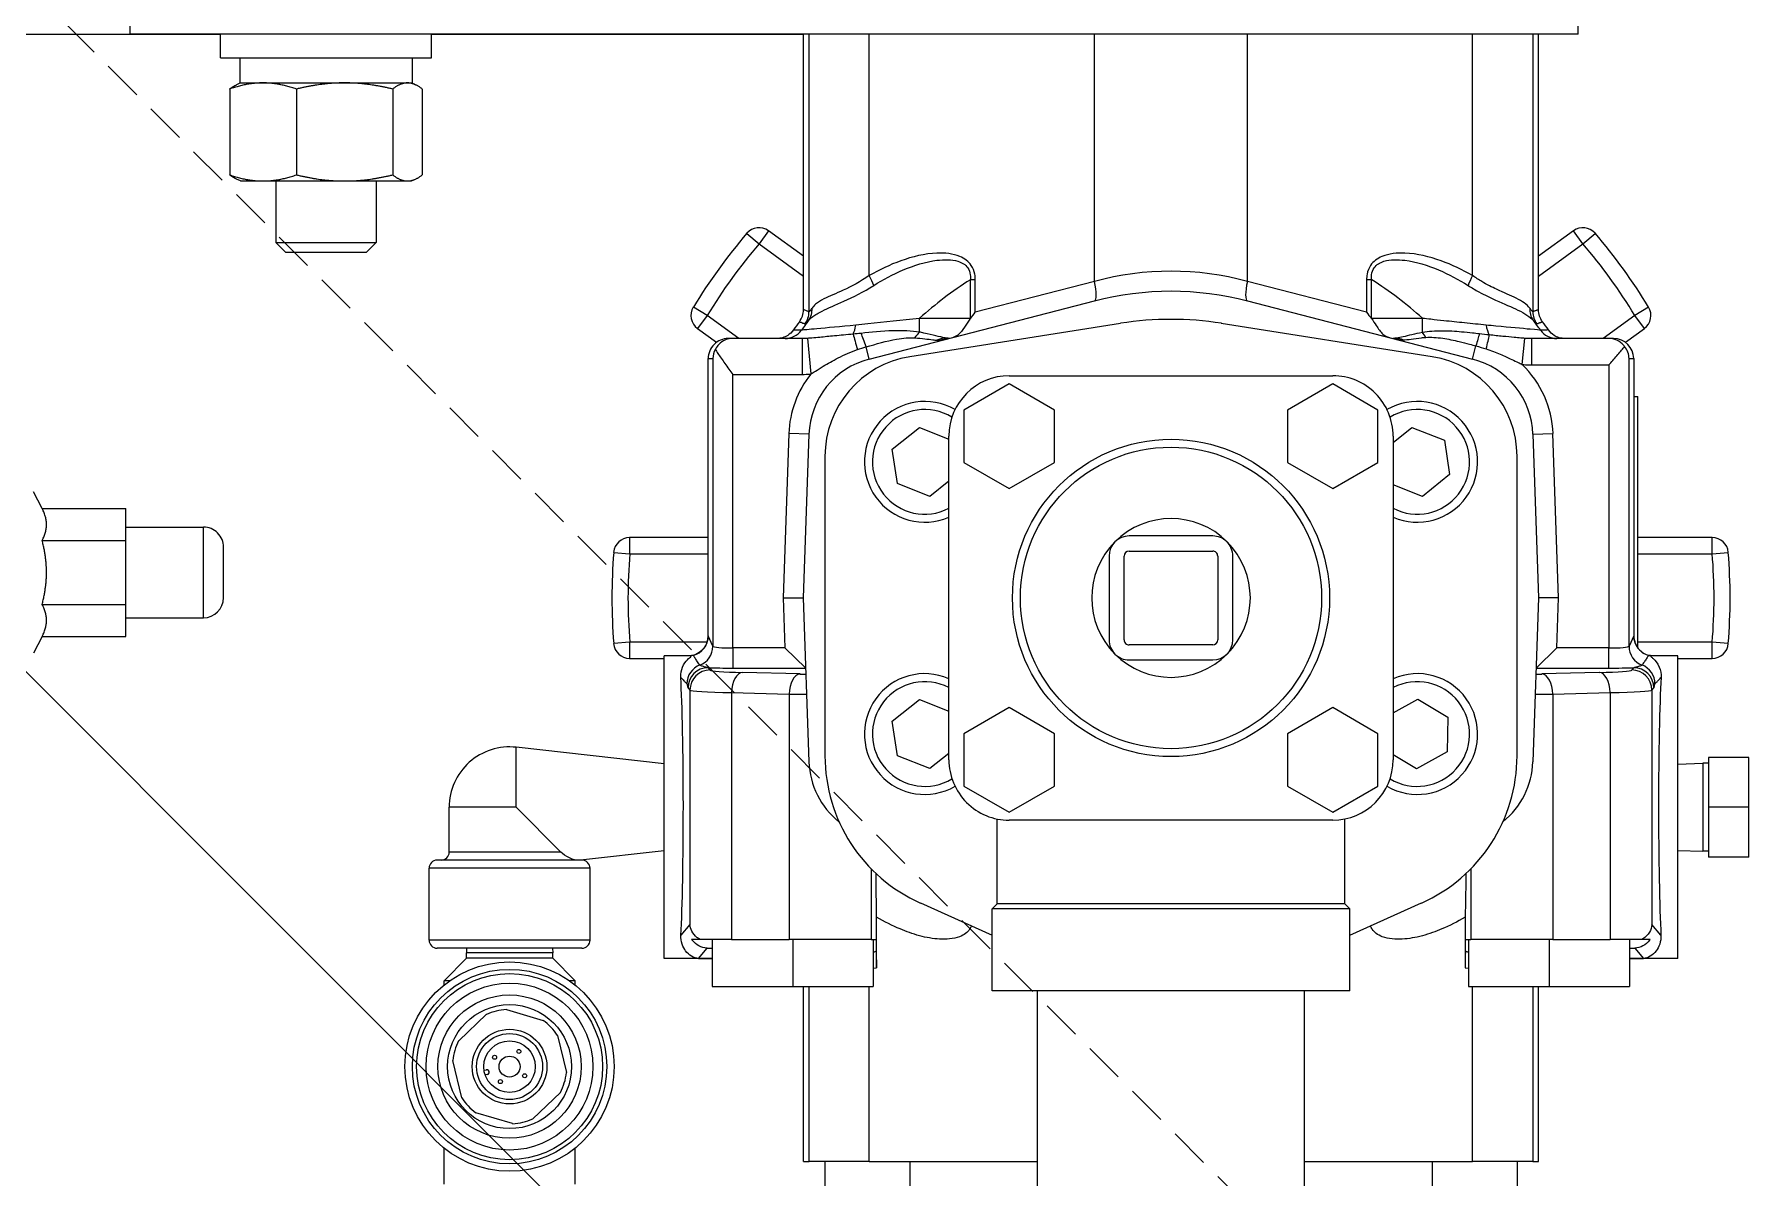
# Model space of a CAD drawing. Header units: inches. Extents: x -883 to 808, y -248 to 1051.
# Drawn here: x -393.18 to -382.53, y 723.32 to 730.42 of the extents above; entities that cross this region are included whole.
import ezdxf

# ---------------------------------------------------------------- set-up
doc = ezdxf.new("R2010")
doc.units = ezdxf.units.IN
doc.header["$MEASUREMENT"] = 0
doc.linetypes.add('HIDDEN', pattern=[0.375, 0.25, -0.125])
doc.layers.get('0').update_dxf_attribs({"linetype": 'CONTINUOUS'})
doc.layers.add('EQUIPMENT - COMPRESSORS', color=41, linetype='CONTINUOUS')
doc.layers.add('P-HSS', color=6, linetype='CONTINUOUS')

# ---------------------------------------------------------------- blocks, each defined once
blk = doc.blocks.new('A$Cb802d3fd')
for p, q in [((90.385, 9.541), (90.385, 11.573)), ((86.647, 10.648), (86.544, 10.701)), ((87.441, 10.648), (87.544, 10.701)), ((86.647, 10.648), (86.647, 10.129)), ((86.846, 10.648), (86.846, 10.129)), ((87.243, 10.648), (87.243, 10.129)), ((87.441, 10.648), (87.441, 10.129)), ((86.647, 10.129), (86.846, 10.129)), ((86.763, 10.129), (86.763, 9.646)), ((86.846, 10.129), (87.243, 10.129)), ((87.243, 10.129), (87.441, 10.129)), ((87.326, 10.129), (87.326, 9.646)), ((90.386, 1.104), (90.386, 10.104)), ((90.886, 10.104), (90.386, 10.104)), ((86.763, 9.646), (87.326, 9.646)), ((86.888, 9.521), (87.201, 9.521)), ((90.046, 9.483), (89.513, 9.483)), ((90.24, 9.541), (90.24, 8.228)), ((90.24, 9.541), (90.386, 9.541)), ((89.475, 9.415), (89.487, 9.441)), ((89.475, 9.415), (89.475, 9.276)), ((90.084, 9.415), (90.072, 9.441)), ((90.24, 9.42), (90.084, 9.42)), ((90.084, 9.42), (90.084, 8.348)), ((89.475, 9.276), (89.475, 8.769)), ((89.032, 9.134), (89.094, 9.197)), ((89.094, 9.197), (89.094, 8.572)), ((89.475, 9.197), (89.094, 9.197)), ((89.032, 8.634), (89.032, 9.134)), ((90.046, 9.068), (89.513, 9.068)), ((89.475, 8.769), (89.475, 8.378)), ((89.032, 8.634), (89.094, 8.572)), ((89.475, 8.572), (89.094, 8.572)), ((90.046, 8.47), (89.513, 8.47)), ((89.475, 8.378), (89.475, 8.353)), ((89.475, 8.353), (89.487, 8.328)), ((90.084, 8.353), (90.072, 8.328)), ((90.084, 8.348), (90.24, 8.348)), ((84.761, 7.244), (84.761, 8.244)), ((84.761, 8.244), (85.208, 8.244)), ((85.208, 7.244), (85.208, 8.244)), ((90.046, 8.286), (89.513, 8.286)), ((90.24, 8.228), (90.386, 8.228)), ((90.385, 5.918), (90.385, 8.228)), ((83.246, 8.151), (83.47, 8.151)), ((83.783, 8.041), (84.014, 8.097)), ((84.483, 8.151), (84.509, 8.151)), ((84.509, 8.116), (84.509, 8.151)), ((84.649, 8.012), (84.509, 8.151)), ((84.711, 7.294), (84.711, 8.194)), ((85.258, 7.294), (85.258, 8.194)), ((85.308, 7.426), (85.308, 8.119)), ((85.308, 8.119), (85.586, 8.119)), ((85.586, 7.702), (85.586, 8.119)), ((84.137, 8.06), (84.301, 7.888)), ((84.649, 7.476), (84.649, 8.012)), ((84.649, 8.012), (84.683, 8.012)), ((84.683, 7.476), (84.683, 8.012)), ((84.711, 8.011), (84.683, 8.012)), ((83.622, 7.725), (83.689, 7.953)), ((83.928, 7.881), (83.925, 7.895)), ((83.954, 7.902), (83.957, 7.888)), ((84.331, 7.763), (84.263, 7.535)), ((85.586, 7.702), (85.308, 7.426)), ((85.586, 7.702), (85.959, 7.702)), ((85.856, 6.784), (85.959, 7.702)), ((83.816, 7.427), (83.652, 7.6)), ((84.649, 7.476), (84.509, 7.336)), ((84.649, 7.476), (84.683, 7.476)), ((84.711, 7.477), (84.683, 7.476)), ((84.17, 7.446), (83.939, 7.391)), ((84.509, 7.336), (84.509, 7.372)), ((83.246, 7.336), (83.47, 7.336)), ((84.483, 7.336), (84.509, 7.336)), ((85.316, 6.784), (85.258, 7.304)), ((84.761, 7.244), (85.208, 7.244)), ((86.611, 6.998), (86.603, 7.097)), ((87.169, 7.097), (87.161, 6.998)), ((86.611, 6.998), (86.511, 6.998)), ((86.511, 6.998), (86.511, 6.784)), ((86.611, 6.517), (86.611, 6.998)), ((87.161, 6.998), (87.161, 6.51)), ((87.261, 6.998), (87.161, 6.998)), ((87.261, 6.51), (87.261, 6.998)), ((84.647, 6.784), (86.526, 6.784)), ((84.647, 6.484), (84.647, 6.784)), ((86.526, 6.618), (86.526, 6.784)), ((84.766, 6.56), (84.766, 6.613)), ((84.859, 6.623), (84.792, 6.679)), ((86.314, 6.623), (84.859, 6.623)), ((86.328, 6.635), (86.314, 6.623)), ((84.647, 6.57), (84.712, 6.517)), ((84.647, 6.57), (84.647, 6.484)), ((84.766, 6.364), (84.766, 6.56)), ((86.439, 6.498), (86.453, 6.51)), ((86.586, 6.481), (86.65, 6.51)), ((86.651, 6.51), (86.651, 6.51)), ((86.651, 6.51), (88.372, 6.51)), ((88.372, 6.51), (88.372, 6.481)), ((88.559, 6.576), (88.474, 6.458)), ((88.497, 6.32), (88.64, 6.517)), ((88.64, 6.517), (88.559, 6.576)), ((88.64, 6.517), (88.692, 6.602)), ((84.766, 6.484), (84.474, 6.484)), ((84.474, 6.484), (84.474, 5.984)), ((88.372, 6.481), (86.586, 6.481)), ((86.299, 6.364), (84.766, 6.364)), ((84.766, 6.364), (84.766, 6.007)), ((86.299, 6.364), (86.289, 6.007)), ((86.414, 5.939), (86.424, 6.296)), ((86.576, 6.356), (86.451, 6.356)), ((86.451, 6.356), (86.451, 5.903)), ((86.576, 6.356), (88.274, 6.356)), ((86.576, 6.033), (86.576, 6.356)), ((88.274, 6.356), (88.274, 5.926)), ((88.497, 6.357), (88.497, 6.385)), ((88.497, 5.926), (88.497, 6.357)), ((89.085, 6.194), (88.885, 5.918)), ((89.15, 6.27), (89.085, 6.194)), ((89.166, 6.135), (89.085, 6.194)), ((89.009, 5.918), (89.166, 6.135)), ((84.766, 5.984), (84.474, 5.984)), ((84.474, 5.984), (84.474, 5.484)), ((84.766, 5.498), (84.766, 6.007)), ((86.289, 6.007), (84.766, 6.007)), ((86.576, 6.033), (86.451, 5.903)), ((86.886, 6.043), (86.576, 6.033)), ((87.907, 6.008), (86.886, 6.043)), ((86.886, 6.043), (86.886, 5.918)), ((87.903, 5.883), (87.907, 6.008)), ((83.386, 5.918), (84.474, 5.918)), ((83.386, 5.918), (83.386, 5.883)), ((83.386, 5.883), (84.474, 5.883)), ((83.386, 5.509), (83.386, 5.883)), ((85.869, 5.883), (86.886, 5.918)), ((86.886, 5.918), (87.903, 5.883)), ((88.497, 5.926), (88.274, 5.926)), ((88.498, 5.893), (88.277, 5.871)), ((88.663, 5.883), (90.386, 5.883)), ((88.676, 5.918), (90.386, 5.918)), ((83.386, 5.784), (81.448, 5.784)), ((87.766, 5.784), (85.905, 5.784)), ((83.386, 5.509), (84.474, 5.509)), ((83.386, 5.509), (83.386, 4.464)), ((84.766, 5.484), (84.474, 5.484)), ((84.588, 5.484), (84.589, 5.463)), ((84.589, 5.463), (84.904, 5.463)), ((84.766, 5.465), (84.693, 5.465)), ((85.205, 5.498), (84.766, 5.498)), ((84.766, 5.498), (84.766, 5.494)), ((84.766, 5.494), (84.766, 5.484)), ((84.766, 5.484), (84.766, 5.465)), ((88.369, 5.509), (88.445, 5.528)), ((88.369, 5.509), (88.73, 4.11)), ((88.888, 5.509), (90.386, 5.509)), ((85.827, 5.132), (85.906, 5.334)), ((85.906, 5.334), (86.12, 5.366)), ((86.12, 5.366), (86.255, 5.197)), ((87.517, 5.132), (87.596, 5.334)), ((87.596, 5.334), (87.81, 5.366)), ((87.81, 5.366), (87.945, 5.197)), ((83.386, 5.257), (81.448, 5.257)), ((88.591, 3.947), (88.384, 5.257)), ((84.992, 5.191), (84.793, 4.746)), ((85.921, 5.014), (85.827, 5.132)), ((86.255, 5.197), (86.183, 5.014)), ((87.611, 5.014), (87.517, 5.132)), ((87.945, 5.197), (87.873, 5.014)), ((88.537, 5.197), (88.622, 5.197)), ((88.622, 4.881), (88.622, 5.197)), ((85.881, 5.014), (87.891, 5.014)), ((85.718, 4.921), (85.556, 4.639)), ((86.043, 4.921), (85.718, 4.921)), ((86.206, 4.639), (86.043, 4.921)), ((87.728, 4.921), (87.566, 4.639)), ((88.053, 4.921), (87.728, 4.921)), ((88.216, 4.639), (88.053, 4.921)), ((88.622, 4.881), (88.621, 4.88)), ((88.861, 4.881), (88.622, 4.881)), ((88.66, 4.85), (88.861, 4.85)), ((88.851, 4.11), (88.66, 4.85)), ((88.861, 4.85), (88.861, 4.881)), ((84.446, 2.523), (84.446, 4.746)), ((84.446, 4.746), (84.956, 4.746)), ((84.956, 2.523), (84.956, 4.746)), ((84.987, 4.714), (84.956, 4.746)), ((84.987, 2.554), (84.987, 4.714)), ((84.987, 4.714), (85.513, 4.714)), ((85.506, 2.629), (85.506, 4.639)), ((85.556, 4.639), (85.718, 4.358)), ((86.043, 4.358), (86.206, 4.639)), ((87.566, 4.639), (87.728, 4.358)), ((88.053, 4.358), (88.216, 4.639)), ((88.266, 4.639), (88.266, 2.629)), ((75.879, 4.464), (84.446, 4.464)), ((85.718, 4.358), (86.043, 4.358)), ((87.728, 4.358), (88.053, 4.358)), ((88.851, 4.11), (90.386, 4.11)), ((87.146, 4.019), (86.626, 4.019)), ((86.501, 3.894), (86.501, 3.375)), ((86.595, 3.375), (86.595, 3.894)), ((86.626, 3.926), (87.146, 3.926)), ((87.177, 3.894), (87.177, 3.375)), ((87.271, 3.375), (87.271, 3.894)), ((87.146, 3.343), (86.626, 3.343)), ((88.384, 2.012), (88.591, 3.322)), ((86.626, 3.25), (87.146, 3.25)), ((88.73, 3.159), (88.369, 1.76)), ((88.66, 2.419), (88.851, 3.159)), ((88.851, 3.159), (90.386, 3.159)), ((85.718, 2.911), (85.556, 2.629)), ((86.043, 2.911), (85.718, 2.911)), ((86.206, 2.629), (86.043, 2.911)), ((87.728, 2.911), (87.566, 2.629)), ((88.053, 2.911), (87.728, 2.911)), ((88.216, 2.629), (88.053, 2.911)), ((75.879, 2.804), (84.446, 2.804)), ((83.386, 2.804), (83.386, 1.76)), ((85.556, 2.629), (85.718, 2.348)), ((86.043, 2.348), (86.206, 2.629)), ((87.566, 2.629), (87.728, 2.348)), ((88.053, 2.348), (88.216, 2.629)), ((84.446, 2.523), (84.956, 2.523)), ((84.793, 2.523), (84.992, 2.078)), ((84.987, 2.554), (84.956, 2.523)), ((84.987, 2.554), (85.513, 2.554)), ((85.718, 2.348), (86.043, 2.348)), ((87.728, 2.348), (88.053, 2.348)), ((88.622, 2.388), (88.621, 2.389)), ((88.622, 2.072), (88.622, 2.388)), ((88.622, 2.388), (88.861, 2.388)), ((88.861, 2.419), (88.66, 2.419)), ((88.861, 2.388), (88.861, 2.419)), ((85.824, 2.108), (85.912, 2.254)), ((87.891, 2.254), (85.881, 2.254)), ((86.172, 2.254), (86.257, 2.101)), ((87.517, 2.072), (87.588, 2.254)), ((87.851, 2.254), (87.945, 2.137)), ((87.945, 2.137), (87.866, 1.935)), ((85.93, 1.919), (85.824, 2.108)), ((86.257, 2.101), (86.146, 1.915)), ((87.652, 1.903), (87.517, 2.072)), ((88.534, 2.072), (88.622, 2.072)), ((83.386, 2.012), (81.448, 2.012)), ((86.146, 1.915), (85.93, 1.919)), ((87.866, 1.935), (87.652, 1.903)), ((83.386, 1.76), (84.474, 1.76)), ((83.386, 1.386), (83.386, 1.76)), ((84.766, 1.785), (84.474, 1.785)), ((84.474, 1.785), (84.474, 1.285)), ((84.589, 1.806), (84.588, 1.785)), ((84.904, 1.806), (84.589, 1.806)), ((84.693, 1.804), (84.766, 1.804)), ((84.766, 1.804), (84.766, 1.785)), ((84.766, 1.785), (84.766, 1.775)), ((84.766, 1.775), (84.766, 1.771)), ((84.766, 1.262), (84.766, 1.771)), ((85.205, 1.771), (84.766, 1.771)), ((88.369, 1.76), (88.451, 1.739)), ((88.888, 1.76), (90.386, 1.76)), ((83.386, 1.484), (81.448, 1.484)), ((84.474, 1.386), (83.386, 1.386)), ((83.386, 1.386), (83.386, 1.351)), ((86.886, 1.351), (85.869, 1.386)), ((85.905, 1.484), (87.766, 1.484)), ((87.903, 1.386), (86.886, 1.351)), ((87.903, 1.386), (87.907, 1.261)), ((88.333, 1.392), (88.497, 1.392)), ((88.333, 1.392), (88.333, 0.913)), ((88.336, 1.452), (88.498, 1.436)), ((88.497, 0.913), (88.497, 1.392)), ((90.386, 1.386), (88.663, 1.386)), ((83.386, 1.351), (84.474, 1.351)), ((84.766, 1.285), (84.474, 1.285)), ((84.474, 1.285), (84.474, 0.785)), ((86.424, 0.973), (86.414, 1.33)), ((86.451, 1.366), (86.451, 0.913)), ((86.576, 1.236), (86.451, 1.366)), ((86.886, 1.226), (86.886, 1.351)), ((88.676, 1.351), (90.386, 1.351)), ((88.885, 1.351), (89.085, 1.075)), ((89.166, 1.134), (89.009, 1.351)), ((84.766, 1.262), (84.766, 0.905)), ((86.289, 1.262), (84.766, 1.262)), ((86.289, 1.262), (86.299, 0.905)), ((86.576, 0.913), (86.576, 1.236)), ((86.576, 1.236), (86.886, 1.226)), ((86.886, 1.226), (87.907, 1.261)), ((89.085, 1.075), (89.166, 1.134)), ((89.085, 1.075), (89.15, 0.999)), ((90.386, 1.104), (90.886, 1.104)), ((84.766, 0.709), (84.766, 0.905)), ((86.299, 0.905), (84.766, 0.905)), ((86.451, 0.913), (86.576, 0.913)), ((88.333, 0.913), (86.576, 0.913)), ((88.64, 0.752), (88.497, 0.949)), ((88.497, 0.884), (88.497, 0.913)), ((84.766, 0.785), (84.474, 0.785)), ((84.647, 0.785), (84.647, 0.699)), ((84.647, 0.484), (84.647, 0.785)), ((84.712, 0.752), (84.647, 0.699)), ((86.453, 0.759), (86.439, 0.771)), ((86.586, 0.788), (88.372, 0.788)), ((86.65, 0.759), (86.586, 0.788)), ((86.651, 0.758), (86.651, 0.758)), ((88.372, 0.758), (86.651, 0.758)), ((88.136, 0.758), (88.136, 0.734)), ((88.372, 0.788), (88.372, 0.758)), ((88.474, 0.811), (88.559, 0.693)), ((88.559, 0.693), (88.64, 0.752)), ((88.692, 0.667), (88.64, 0.752)), ((84.766, 0.656), (84.766, 0.709)), ((84.792, 0.59), (84.859, 0.646)), ((86.314, 0.646), (84.859, 0.646)), ((86.314, 0.646), (86.328, 0.634)), ((86.526, 0.484), (86.526, 0.651)), ((86.576, 0.734), (88.136, 0.734)), ((86.611, 0.271), (86.611, 0.734)), ((87.161, 0.734), (87.161, 0.271)), ((87.261, 0.271), (87.261, 0.734)), ((84.647, 0.484), (86.526, 0.484)), ((85.318, 0.484), (85.313, 0.329)), ((85.855, 0.484), (85.86, 0.329)), ((86.511, 0.484), (86.511, 0.271)), ((85.86, 0.329), (85.313, 0.329)), ((85.313, 0.294), (85.313, 0.329)), ((85.86, 0.294), (85.86, 0.329)), ((85.276, 0.044), (85.276, 0.294)), ((85.276, 0.294), (85.276, 0.294)), ((85.276, 0.044), (85.276, 0.294)), ((85.586, 0.294), (85.276, 0.294)), ((85.896, 0.294), (85.586, 0.294)), ((85.586, 0.044), (85.586, 0.294)), ((85.896, 0.044), (85.896, 0.294)), ((86.511, 0.271), (86.611, 0.271)), ((86.603, 0.172), (86.611, 0.271)), ((87.161, 0.271), (87.169, 0.172)), ((87.161, 0.271), (87.261, 0.271)), ((85.276, 0.044), (85.276, 0.044)), ((85.276, 0.044), (85.586, 0.044)), ((85.586, 0.044), (85.896, 0.044))]:
    blk.add_line(p, q)
for centre, radius in [((83.976, 7.744), 0.65), ((83.976, 7.744), 0.604), ((83.976, 7.744), 0.578), ((83.976, 7.744), 0.518), ((83.976, 7.744), 0.445), ((83.976, 7.744), 0.385), ((83.976, 7.744), 0.232), ((83.976, 7.744), 0.205), ((83.976, 7.744), 0.16), ((83.883, 7.801), 0.0125), ((83.976, 7.744), 0.065), ((84.034, 7.837), 0.0125), ((84.07, 7.686), 0.0125), ((83.919, 7.65), 0.0125), ((86.886, 3.634), 0.985), ((86.886, 3.634), 0.936)]:
    blk.add_circle(centre, radius)
for centre, radius, start, end in [((86.888, 9.646), 0.125, 180, 270), ((87.201, 9.646), 0.125, 270, 0), ((84.761, 8.194), 0.05, 90, 180), ((85.208, 8.194), 0.05, 0, 90), ((83.976, 7.744), 0.355, 63.0677, 83.9347), ((85.308, 8.169), 0.05, 180, 270), ((85.586, 7.744), 0.375, 353.6148, 90), ((83.976, 7.744), 0.355, 123.0677, 143.9347), ((83.942, 7.885), 0.015, 193.5012, 13.5012), ((83.976, 7.744), 0.355, 3.0677, 23.9347), ((83.976, 7.744), 0.355, 183.0677, 203.9347), ((83.976, 7.744), 0.355, 303.0677, 323.9347), ((83.976, 7.744), 0.355, 243.0677, 263.9347), ((84.761, 7.294), 0.05, 180, 270), ((85.208, 7.294), 0.05, 270, 0), ((86.611, 6.998), 0.1, 94.6746, 180), ((86.886, 3.634), 3.474, 85.3254, 94.6746), ((87.161, 6.998), 0.1, 0, 85.3254), ((86.886, 3.634), 3.374, 85.3254, 94.6746), ((88.64, 6.517), 0.1, 58.6746, 144), ((86.886, 3.634), 3.374, 49.3254, 58.6746), ((86.886, 3.634), 3.474, 49.3254, 58.6746), ((89.085, 6.194), 0.1, 324, 49.3254), ((87.885, 5.384), 0.625, 51.2266, 88.0344), ((86.886, 3.634), 2.876, 53.3817, 54.6534), ((85.886, 5.384), 0.5, 91.9656, 141.1364), ((87.885, 5.384), 0.5, 14.4484, 88.0344), ((86.886, 3.634), 2.835, 52.5514, 54.0912), ((85.905, 4.784), 1, 90, 156), ((87.766, 5.159), 0.625, 9, 90), ((86.041, 5.164), 0.375, 336.4218, 210.0871), ((87.731, 5.164), 0.375, 329.9129, 203.5782), ((86.041, 5.164), 0.325, 332.5136, 211.3182), ((87.731, 5.164), 0.325, 328.6818, 207.4864), ((86.886, 3.634), 2.336, 32.2603, 41.9877), ((85.881, 4.639), 0.375, 90, 180), ((87.891, 4.639), 0.375, 0, 90), ((86.886, 3.634), 0.493, 45, 135), ((86.886, 3.634), 1.904, 345.5516, 14.4484), ((86.886, 3.634), 0.493, 135, 225), ((86.626, 3.894), 0.125, 90, 180), ((87.146, 3.894), 0.125, 0, 90), ((86.886, 3.634), 0.493, 315, 45), ((86.616, 3.634), 2, 351, 9), ((86.626, 3.894), 0.0313, 90, 180), ((87.146, 3.894), 0.0313, 0, 90), ((86.626, 3.375), 0.125, 180, 270), ((86.626, 3.375), 0.0313, 180, 270), ((87.146, 3.375), 0.125, 270, 0), ((87.146, 3.375), 0.0313, 270, 0), ((86.886, 3.634), 0.493, 225, 315), ((85.881, 2.629), 0.375, 180, 270), ((87.891, 2.629), 0.375, 270, 0), ((86.886, 3.634), 2.336, 318.0123, 327.7397), ((86.041, 2.104), 0.375, 149.9129, 23.5782), ((86.041, 2.104), 0.325, 148.6818, 27.4864), ((87.731, 2.104), 0.375, 156.4218, 30.0871), ((87.731, 2.104), 0.325, 152.5136, 31.3182), ((85.905, 2.484), 1, 204, 270), ((87.766, 2.109), 0.625, 270, 351), ((87.885, 1.885), 0.5, 271.9656, 345.5516), ((85.886, 1.885), 0.5, 218.8636, 268.0344), ((87.885, 1.885), 0.625, 271.9656, 316.1621), ((86.886, 3.634), 2.835, 305.9088, 307.4486), ((86.886, 3.634), 2.876, 305.3466, 306.6183), ((86.886, 3.634), 3.374, 301.3254, 310.6746), ((89.085, 1.075), 0.1, 310.6746, 36), ((86.886, 3.634), 3.474, 301.3254, 310.6746), ((88.64, 0.752), 0.1, 216, 301.3254), ((86.611, 0.271), 0.1, 180, 265.3254), ((86.886, 3.634), 3.374, 265.3254, 274.6746), ((87.161, 0.271), 0.1, 274.6746, 0), ((86.886, 3.634), 3.474, 265.3254, 274.6746)]:
    blk.add_arc(centre, radius, start, end)
for centre, major_axis, ratio, start_param, end_param in [((85.586, 6.697), (0.94, 0), 0.034918, 3.704832, 5.742627), ((86.314, 6.054), (0, -0.57), 0.032749, 3.176497, 4.137774), ((86.314, 6.498), (0.08, -0.0961), 0.998514, 0.87738, 2.446713), ((86.328, 6.51), (-0.08, 0.0961), 0.998514, 4.018972, 5.588306), ((86.353, 6.517), (-0.0871, 0.0897), 0.998746, 4.304005, 5.512021), ((84.735, 5.984), (0, -0.765), 0.041952, 3.940823, 4.000065), ((86.439, 6.054), (0, 0.445), 0.041952, 0.034904, 0.996181), ((86.461, 6.356), (0, -0.25), 0.041952, 4.044354, 4.712389), ((86.586, 6.606), (0.052, -0.114), 0.998939, 4.646697, 5.855328), ((86.65, 6.635), (0.052, -0.114), 0.998939, 4.545537, 5.855328), ((85.586, 6.511), (1.065, 0), 0.019111, 6.241258, 6.280942), ((88.372, 6.385), (0, -0.125), 0.999666, 1.570796, 3.141593), ((86.586, 6.356), (0, 0.125), 0.083904, 0.019109, 1.570796), ((88.372, 6.356), (-0.0892, 0.0892), 0.981071, 5.000011, 5.488233), ((86.299, 6.296), (0.125, -0.003), 0.543371, 0.04995, 1.585555), ((86.296, 5.828), (0, -0.33), 0.026056, 4.137774, 4.499875), ((86.289, 5.939), (0.125, -0.003), 0.543371, 0.04995, 1.585555), ((88.622, 6.032), (-0.125, 0), 0.999069, 0, 0.944512), ((86.421, 5.828), (0, 0.205), 0.041952, 0.996181, 1.201916), ((86.451, 6.028), (0, 0.125), 0.041927, 3.143034, 3.184962), ((88.663, 6.008), (-0.117, 0.043), 0.999334, 1.277699, 1.919996), ((88.686, 5.985), (-0.0839, -0.0927), 0.920022, 0.089296, 0.777387), ((88.349, 5.553), (0.213, 0.065), 0.021072, 0.603085, 1.184899), ((88.364, 5.507), (0.211, 0.073), 0.032249, 5.095574, 5.601906), ((88.622, 5.641), (0.125, 0), 0.407759, 3.811654, 4.373231), ((84.589, 5.467), (0.125, 0), 0.035738, 4.710075, 5.69882), ((88.888, 5.54), (-0.108, -0.062), 0.218136, 0.842683, 1.446363), ((88.385, 5.197), (0.198, -0.102), 0.392144, 0.920912, 1.156703), ((88.286, 5.038), (0.2, -0.098), 0.853171, 0.519824, 0.785479), ((88.276, 5.011), (0.217, -0.05), 0.899912, 0.248697, 0.521137), ((88.66, 4.881), (-0.159, 0.123), 0.122871, 1.419727, 1.665735), ((88.851, 4.141), (-0.121, -0.031), 0.242086, 0, 1.508502), ((86.886, 3.634), (2.029, 0), 0.938401, 6.031013, 6.535358), ((88.851, 3.128), (-0.121, 0.031), 0.242086, 4.774684, 6.283185), ((88.66, 2.388), (-0.159, -0.123), 0.122871, 4.61745, 4.863458), ((88.333, 2.256), (0.163, 0.018), 0.874119, 5.872305, 6.155559), ((88.339, 2.231), (0.155, 0.053), 0.834268, 5.615623, 5.894104), ((88.419, 2.072), (-0.151, -0.064), 0.35877, 2.00855, 2.271949), ((84.589, 1.802), (-0.125, 0), 0.035738, 3.725958, 4.714702), ((88.399, 1.753), (-0.158, 0.045), 0.009247, 3.785156, 4.380457), ((88.888, 1.729), (0.108, -0.062), 0.218136, 1.695229, 2.29891), ((88.383, 1.694), (-0.159, 0.04), 0.03878, 1.890508, 2.598864), ((88.622, 1.628), (-0.125, 0), 0.407759, 5.051547, 5.682499), ((88.663, 1.261), (-0.117, -0.043), 0.999334, 4.363189, 5.005486), ((88.686, 1.284), (-0.0839, 0.0927), 0.920022, 5.505798, 6.193889), ((86.296, 1.441), (0, -0.33), 0.026056, 4.924903, 5.287004), ((86.289, 1.33), (0.125, 0.003), 0.543371, 4.69763, 6.233235), ((86.421, 1.441), (0, 0.205), 0.041952, 1.939677, 2.145412), ((86.451, 1.241), (0, 0.125), 0.041927, 6.239816, 6.281744), ((88.622, 1.237), (-0.125, 0), 0.999069, 5.338674, 6.283185), ((86.299, 0.973), (0.125, 0.003), 0.543371, 4.69763, 6.233235), ((86.439, 1.215), (0, 0.445), 0.041952, 2.145412, 3.106689), ((86.314, 1.215), (0, -0.57), 0.032749, 5.287004, 6.248281), ((86.461, 0.913), (0, -0.25), 0.041952, 4.712389, 5.380424), ((86.586, 0.913), (0, 0.125), 0.083904, 1.570796, 3.122484), ((88.372, 0.884), (0, 0.125), 0.999666, 3.141593, 4.712389), ((84.735, 1.285), (0, -0.765), 0.041952, 5.424713, 5.483955), ((86.314, 0.771), (0.08, 0.0961), 0.998514, 3.836472, 5.405806), ((86.328, 0.759), (0.08, 0.0961), 0.998514, 3.836472, 5.405806), ((86.586, 0.663), (-0.052, -0.114), 0.998939, 3.56945, 4.778081), ((86.65, 0.634), (0.052, 0.114), 0.998939, 0.427858, 1.737648), ((85.586, 0.758), (-1.065, 0), 0.019111, 3.143836, 3.18352), ((88.372, 0.913), (0.0892, 0.0892), 0.981071, 3.936545, 4.590292), ((86.353, 0.752), (0.0871, 0.0897), 0.998746, 3.912757, 5.120773), ((85.586, 0.572), (0.94, 0), 0.034918, 0.540559, 2.578353)]:
    blk.add_ellipse(centre, major_axis=major_axis, ratio=ratio, start_param=start_param, end_param=end_param)
for points, weights in [([(86.647, 10.648), (86.747, 10.598), (86.846, 10.648)], [1.13915850988, 1.31538694466, 1.13915850988]), ([(86.846, 10.648), (87.044, 10.598), (87.243, 10.648)], [1.13915850988, 1.31538694466, 1.13915850988]), ([(87.243, 10.648), (87.342, 10.598), (87.441, 10.648)], [1.13915850988, 1.31538694466, 1.13915850988]), ([(89.513, 9.483), (89.475, 9.372), (89.475, 9.276)], [1, 1.0379548493, 1]), ([(89.487, 9.441), (89.496, 9.461), (89.513, 9.483)], [1.01867432314, 1.01657907395, 1]), ([(90.046, 9.483), (90.063, 9.461), (90.072, 9.441)], [1, 1.01657907395, 1.01867432314]), ([(90.084, 9.276), (90.084, 9.372), (90.046, 9.483)], [1, 1.0379548493, 1]), ([(89.475, 9.276), (89.475, 9.179), (89.513, 9.068)], [1, 1.0379548493, 1]), ([(90.046, 9.068), (90.084, 9.179), (90.084, 9.276)], [1, 1.0379548493, 1]), ([(89.513, 9.068), (89.475, 8.908), (89.475, 8.769)], [1, 1.0379548493, 1]), ([(90.084, 8.769), (90.084, 8.908), (90.046, 9.068)], [1, 1.0379548493, 1]), ([(89.475, 8.769), (89.475, 8.63), (89.513, 8.47)], [1, 1.0379548493, 1]), ([(90.046, 8.47), (90.084, 8.63), (90.084, 8.769)], [1, 1.0379548493, 1]), ([(89.513, 8.47), (89.475, 8.421), (89.475, 8.378)], [1, 1.0379548493, 1]), ([(90.084, 8.378), (90.084, 8.421), (90.046, 8.47)], [1, 1.0379548493, 1]), ([(89.475, 8.378), (89.475, 8.335), (89.513, 8.286)], [1, 1.0379548493, 1]), ([(90.046, 8.286), (90.084, 8.335), (90.084, 8.378)], [1, 1.0379548493, 1])]:
    blk.add_rational_spline(points, weights, degree=2)
for points, knots in [([(85.258, 7.32), (85.258, 7.33), (85.26, 7.345), (85.282, 7.393), (85.295, 7.413), (85.308, 7.426)], [-0.4717031, -0.4717031, -0.4717031, -0.4717031, -0.2060474, -0.2060474, 0, 0, 0, 0]), ([(84.647, 6.57), (84.649, 6.584), (84.654, 6.599), (84.67, 6.627), (84.682, 6.64), (84.706, 6.658), (84.72, 6.666), (84.754, 6.677), (84.773, 6.68), (84.792, 6.679)], [0, 0, 0, 0, 0.328359, 0.328359, 0.656718, 0.656718, 0.931557, 0.931557, 1.205463, 1.205463, 1.205463, 1.205463]), ([(84.712, 6.517), (84.712, 6.534), (84.717, 6.552), (84.734, 6.583), (84.746, 6.597), (84.762, 6.61), (84.764, 6.611), (84.766, 6.613)], [0.53905, 0.53905, 0.53905, 0.53905, 0.7213668, 0.7213668, 0.9043107, 0.9043107, 0.9275802, 0.9275802, 0.9275802, 0.9275802]), ([(84.766, 6.56), (84.77, 6.568), (84.774, 6.574), (84.789, 6.592), (84.802, 6.603), (84.83, 6.618), (84.845, 6.622), (84.859, 6.623)], [2.4860174, 2.4860174, 2.4860174, 2.4860174, 2.6034781, 2.6034781, 2.8672755, 2.8672755, 3.1310729, 3.1310729, 3.1310729, 3.1310729]), ([(86.353, 6.642), (86.352, 6.641), (86.349, 6.641), (86.342, 6.639), (86.338, 6.638), (86.333, 6.637), (86.331, 6.637), (86.329, 6.636), (86.329, 6.636), (86.328, 6.635)], [0, 0, 0, 0, 0.1751059, 0.1751059, 0.3329478, 0.3329478, 0.431599, 0.431599, 0.493256, 0.493256, 0.493256, 0.493256]), ([(86.392, 6.68), (86.392, 6.68), (86.392, 6.679), (86.385, 6.673), (86.378, 6.667), (86.368, 6.657), (86.364, 6.653), (86.358, 6.647), (86.355, 6.645), (86.353, 6.642)], [1.459612, 1.459612, 1.459612, 1.459612, 1.490168, 1.490168, 2.833418, 2.833418, 3.672949, 3.672949, 4.197656, 4.197656, 4.197656, 4.197656]), ([(86.392, 6.68), (86.441, 6.683), (86.48, 6.661), (86.512, 6.629), (86.519, 6.621), (86.523, 6.616), (86.524, 6.616), (86.524, 6.615), (86.525, 6.615), (86.525, 6.615), (86.525, 6.616), (86.526, 6.616), (86.526, 6.617), (86.526, 6.618), (86.526, 6.618), (86.526, 6.618)], [0, 0, 0, 0, 0.719164, 0.719164, 1.019916, 1.019916, 1.089689, 1.089689, 1.12921, 1.12921, 1.164155, 1.164155, 1.209451, 1.209451, 1.237443, 1.237443, 1.237443, 1.237443]), ([(86.528, 6.613), (86.528, 6.615), (86.527, 6.617), (86.527, 6.62), (86.526, 6.621), (86.526, 6.623)], [-0.2083351, -0.2083351, -0.2083351, -0.2083351, -0.1524537, -0.1524537, -0.1068149, -0.1068149, -0.1068149, -0.1068149]), ([(86.529, 6.603), (86.529, 6.603), (86.529, 6.603), (86.529, 6.606), (86.529, 6.61), (86.528, 6.613)], [-0.3354401, -0.3354401, -0.3354401, -0.3354401, -0.3332123, -0.3332123, -0.2311563, -0.2311563, -0.2311563, -0.2311563]), ([(86.651, 6.51), (86.635, 6.51), (86.619, 6.514), (86.588, 6.526), (86.575, 6.535), (86.552, 6.558), (86.542, 6.572), (86.532, 6.595), (86.53, 6.604), (86.528, 6.613)], [0, 0, 0, 0, 0.1239868, 0.1239868, 0.2479893, 0.2479893, 0.3720419, 0.3720419, 0.4434551, 0.4434551, 0.4434551, 0.4434551]), ([(86.453, 6.51), (86.453, 6.513), (86.454, 6.515), (86.455, 6.521), (86.456, 6.525), (86.459, 6.536), (86.461, 6.543), (86.466, 6.556), (86.468, 6.561), (86.469, 6.561)], [-0.493256, -0.493256, -0.493256, -0.493256, -0.431599, -0.431599, -0.3329478, -0.3329478, -0.1751059, -0.1751059, 0, 0, 0, 0]), ([(86.469, 6.561), (86.472, 6.563), (86.475, 6.565), (86.482, 6.57), (86.486, 6.573), (86.497, 6.581), (86.504, 6.585), (86.517, 6.594), (86.523, 6.598), (86.529, 6.603)], [-4.197656, -4.197656, -4.197656, -4.197656, -3.672949, -3.672949, -2.833418, -2.833418, -1.490168, -1.490168, -0.32548, -0.32548, -0.32548, -0.32548]), ([(88.431, 6.465), (88.422, 6.46), (88.413, 6.455), (88.386, 6.437), (88.364, 6.422), (88.319, 6.389), (88.295, 6.372), (88.274, 6.356)], [1.8463622, 1.8463622, 1.8463622, 1.8463622, 1.9362562, 1.9362562, 2.1398103, 2.1398103, 2.3433644, 2.3433644, 2.3433644, 2.3433644]), ([(88.497, 6.357), (88.497, 6.372), (88.494, 6.388), (88.482, 6.418), (88.472, 6.432), (88.452, 6.451), (88.442, 6.459), (88.431, 6.465)], [0, 0, 0, 0, 0.1872507, 0.1872507, 0.3745014, 0.3745014, 0.4999718, 0.4999718, 0.4999718, 0.4999718]), ([(88.55, 5.98), (88.536, 5.99), (88.525, 6.002), (88.51, 6.025), (88.505, 6.036), (88.499, 6.059), (88.497, 6.07), (88.497, 6.082), (88.497, 6.082), (88.497, 6.082)], [0, 0, 0, 0, 0.1240516, 0.1240516, 0.213542, 0.213542, 0.3030459, 0.3030459, 0.3038796, 0.3038796, 0.3038796, 0.3038796]), ([(88.549, 5.931), (88.549, 5.939), (88.549, 5.946), (88.549, 5.963), (88.549, 5.972), (88.55, 5.98)], [-11.098863, -11.098863, -11.098863, -11.098863, -9.711505, -9.711505, -8.132028, -8.132028, -8.132028, -8.132028]), ([(88.274, 5.926), (88.274, 5.91), (88.275, 5.893), (88.276, 5.875), (88.276, 5.873), (88.277, 5.871)], [0, 0, 0, 0, 0.1268611, 0.1268611, 0.1412093, 0.1412093, 0.1412093, 0.1412093]), ([(88.277, 5.871), (88.282, 5.862), (88.288, 5.853), (88.303, 5.828), (88.314, 5.812), (88.342, 5.767), (88.359, 5.736), (88.396, 5.665), (88.413, 5.625), (88.428, 5.582)], [0.1369196, 0.1369196, 0.1369196, 0.1369196, 0.2408677, 0.2408677, 0.4071846, 0.4071846, 0.6732917, 0.6732917, 0.9685042, 0.9685042, 0.9685042, 0.9685042]), ([(88.498, 5.893), (88.498, 5.894), (88.498, 5.895), (88.497, 5.907), (88.497, 5.917), (88.497, 5.926)], [-0.1412093, -0.1412093, -0.1412093, -0.1412093, -0.1268611, -0.1268611, 0, 0, 0, 0]), ([(88.524, 5.609), (88.52, 5.649), (88.516, 5.688), (88.51, 5.758), (88.507, 5.788), (88.502, 5.834), (88.501, 5.85), (88.499, 5.875), (88.498, 5.884), (88.498, 5.893)], [-0.9685042, -0.9685042, -0.9685042, -0.9685042, -0.6732917, -0.6732917, -0.4071846, -0.4071846, -0.2408677, -0.2408677, -0.1369196, -0.1369196, -0.1369196, -0.1369196]), ([(88.58, 5.593), (88.571, 5.687), (88.563, 5.772), (88.557, 5.834), (88.553, 5.884), (88.55, 5.918), (88.549, 5.928), (88.549, 5.929), (88.549, 5.93), (88.549, 5.931)], [1.154848, 1.154848, 1.154848, 1.154848, 2.04903, 2.04903, 2.04903, 2.778264, 2.778264, 2.778264, 2.879781, 2.879781, 2.879781, 2.879781]), ([(88.601, 5.943), (88.6, 5.94), (88.599, 5.936), (88.596, 5.929), (88.595, 5.925), (88.592, 5.918), (88.591, 5.916), (88.589, 5.911), (88.589, 5.91), (88.588, 5.908)], [0.317711, 0.317711, 0.317711, 0.317711, 1.030123, 1.030123, 1.958684, 1.958684, 2.539035, 2.539035, 2.901754, 2.901754, 2.901754, 2.901754]), ([(88.588, 5.908), (88.588, 5.908), (88.588, 5.907), (88.589, 5.906), (88.59, 5.905), (88.592, 5.903), (88.592, 5.902), (88.594, 5.901), (88.594, 5.9), (88.596, 5.899), (88.597, 5.898), (88.599, 5.895), (88.601, 5.894), (88.605, 5.89), (88.607, 5.888), (88.61, 5.885)], [0, 0, 0, 0, 0.0683764, 0.0683764, 0.146521, 0.146521, 0.1953613, 0.1953613, 0.2197814, 0.2197814, 0.2588537, 0.2588537, 0.3213693, 0.3213693, 0.3907226, 0.3907226, 0.3907226, 0.3907226]), ([(88.601, 5.943), (88.612, 5.935), (88.624, 5.929), (88.649, 5.92), (88.662, 5.918), (88.676, 5.918)], [0, 0, 0, 0, 0.1016135, 0.1016135, 0.2032281, 0.2032281, 0.2032281, 0.2032281]), ([(88.61, 5.885), (88.618, 5.878), (88.625, 5.87), (88.645, 5.844), (88.656, 5.824), (88.686, 5.764), (88.705, 5.718), (88.754, 5.609), (88.786, 5.544), (88.826, 5.481)], [0, 0, 0, 0, 0.215561, 0.215561, 0.560458, 0.560458, 1.112293, 1.112293, 1.724485, 1.724485, 1.724485, 1.724485]), ([(88.663, 5.883), (88.664, 5.885), (88.664, 5.887), (88.666, 5.891), (88.667, 5.893), (88.669, 5.9), (88.671, 5.904), (88.673, 5.912), (88.675, 5.915), (88.676, 5.918)], [-2.901754, -2.901754, -2.901754, -2.901754, -2.539035, -2.539035, -1.958684, -1.958684, -1.030123, -1.030123, -0.317506, -0.317506, -0.317506, -0.317506]), ([(88.686, 5.864), (88.683, 5.866), (88.681, 5.868), (88.676, 5.871), (88.675, 5.873), (88.672, 5.875), (88.671, 5.875), (88.669, 5.877), (88.669, 5.877), (88.668, 5.878), (88.667, 5.879), (88.665, 5.881), (88.664, 5.881), (88.663, 5.883), (88.663, 5.883), (88.663, 5.883)], [-0.3907226, -0.3907226, -0.3907226, -0.3907226, -0.3213693, -0.3213693, -0.2588537, -0.2588537, -0.2197814, -0.2197814, -0.1953613, -0.1953613, -0.146521, -0.146521, -0.0683764, -0.0683764, 0, 0, 0, 0]), ([(88.888, 5.509), (88.849, 5.563), (88.82, 5.62), (88.776, 5.716), (88.76, 5.757), (88.732, 5.811), (88.721, 5.828), (88.702, 5.851), (88.694, 5.858), (88.686, 5.864)], [-1.724485, -1.724485, -1.724485, -1.724485, -1.112293, -1.112293, -0.560458, -0.560458, -0.215561, -0.215561, 0, 0, 0, 0]), ([(88.428, 5.582), (88.434, 5.564), (88.44, 5.547), (88.445, 5.529), (88.445, 5.528), (88.445, 5.528)], [0, 0, 0, 0, 0.1195968, 0.1195968, 0.1224734, 0.1224734, 0.1224734, 0.1224734]), ([(88.529, 5.559), (88.529, 5.56), (88.529, 5.56), (88.527, 5.577), (88.526, 5.593), (88.524, 5.609)], [-0.1224734, -0.1224734, -0.1224734, -0.1224734, -0.1195968, -0.1195968, 0, 0, 0, 0]), ([(88.537, 5.197), (88.544, 5.243), (88.547, 5.303), (88.545, 5.361), (88.543, 5.431), (88.536, 5.498), (88.529, 5.559)], [-0.9463172, -0.9463172, -0.9463172, -0.9463172, -0.5739447, -0.5739447, -0.5739447, -0.1249935, -0.1249935, -0.1249935, -0.1249935]), ([(88.622, 5.197), (88.61, 5.307), (88.598, 5.416), (88.588, 5.517), (88.585, 5.543), (88.583, 5.568), (88.58, 5.593)], [1.14124, 1.14124, 1.14124, 1.14124, 2.060045, 2.060045, 2.060045, 2.295292, 2.295292, 2.295292, 2.295292]), ([(84.85, 4.874), (84.843, 4.877), (84.835, 4.881), (84.819, 4.892), (84.81, 4.901), (84.795, 4.921), (84.787, 4.935), (84.775, 4.967), (84.771, 4.988), (84.766, 5.031), (84.766, 5.052), (84.77, 5.112), (84.777, 5.155), (84.8, 5.239), (84.815, 5.28), (84.851, 5.365), (84.875, 5.414), (84.904, 5.463)], [17.719871, 17.719871, 17.719871, 17.719871, 17.779073, 17.779073, 17.865378, 17.865378, 17.971433, 17.971433, 18.127475, 18.127475, 18.283518, 18.283518, 18.596699, 18.596699, 18.90988, 18.90988, 19.318064, 19.318064, 19.318064, 19.318064]), ([(84.904, 5.463), (84.929, 5.463), (84.957, 5.464), (85.025, 5.465), (85.066, 5.466), (85.126, 5.466), (85.15, 5.467), (85.174, 5.467)], [0.9890504, 0.9890504, 0.9890504, 0.9890504, 1.2218656, 1.2218656, 1.5271296, 1.5271296, 1.7072227, 1.7072227, 1.7072227, 1.7072227]), ([(88.445, 5.528), (88.463, 5.466), (88.482, 5.402), (88.493, 5.339), (88.5, 5.298), (88.503, 5.258), (88.501, 5.227)], [0.1249935, 0.1249935, 0.1249935, 0.1249935, 0.6199227, 0.6199227, 0.6199227, 0.9463172, 0.9463172, 0.9463172, 0.9463172]), ([(88.826, 5.481), (88.863, 5.422), (88.896, 5.361), (88.951, 5.23), (88.974, 5.159), (88.988, 5.044), (88.989, 4.998), (88.969, 4.933), (88.956, 4.911), (88.923, 4.888), (88.908, 4.883), (88.882, 4.88), (88.871, 4.88), (88.861, 4.881)], [0, 0, 0, 0, 0.559325, 0.559325, 1.162664, 1.162664, 1.539751, 1.539751, 1.775431, 1.775431, 1.922731, 1.922731, 2.014793, 2.014793, 2.014793, 2.014793]), ([(88.861, 4.85), (88.873, 4.85), (88.885, 4.851), (88.916, 4.857), (88.935, 4.864), (88.976, 4.892), (88.994, 4.918), (89.025, 4.99), (89.029, 5.04), (89.024, 5.165), (89.005, 5.24), (88.955, 5.381), (88.924, 5.446), (88.888, 5.509)], [-2.014793, -2.014793, -2.014793, -2.014793, -1.922731, -1.922731, -1.775431, -1.775431, -1.539751, -1.539751, -1.162664, -1.162664, -0.559325, -0.559325, 0, 0, 0, 0]), ([(88.501, 5.227), (88.499, 5.18), (88.492, 5.144), (88.489, 5.114), (88.488, 5.106), (88.487, 5.097), (88.487, 5.089)], [-1.9124664, -1.9124664, -1.9124664, -1.9124664, -1.4169291, -1.4169291, -1.4169291, -1.2714894, -1.2714894, -1.2714894, -1.2714894]), ([(88.501, 5.038), (88.507, 5.072), (88.52, 5.114), (88.531, 5.17), (88.533, 5.179), (88.535, 5.188), (88.537, 5.197)], [1.2714894, 1.2714894, 1.2714894, 1.2714894, 1.8253733, 1.8253733, 1.8253733, 1.9124664, 1.9124664, 1.9124664, 1.9124664]), ([(88.487, 5.089), (88.486, 5.081), (88.486, 5.074), (88.487, 5.066), (88.487, 5.066), (88.487, 5.065)], [-1.1569309, -1.1569309, -1.1569309, -1.1569309, -1.0123146, -1.0123146, -1.0051134, -1.0051134, -1.0051134, -1.0051134]), ([(88.498, 5.011), (88.498, 5.011), (88.498, 5.012), (88.498, 5.02), (88.5, 5.029), (88.501, 5.038)], [1.0051134, 1.0051134, 1.0051134, 1.0051134, 1.0123146, 1.0123146, 1.1569309, 1.1569309, 1.1569309, 1.1569309]), ([(88.621, 4.88), (88.62, 4.881), (88.619, 4.882), (88.601, 4.896), (88.583, 4.906), (88.547, 4.93), (88.53, 4.943), (88.511, 4.969), (88.506, 4.98), (88.502, 4.992)], [5.1447201, 5.1447201, 5.1447201, 5.1447201, 5.1571467, 5.1571467, 5.3128666, 5.3128666, 5.5149003, 5.5149003, 5.6462276, 5.6462276, 5.6462276, 5.6462276]), ([(84.904, 1.806), (84.875, 1.855), (84.851, 1.904), (84.815, 1.989), (84.8, 2.03), (84.777, 2.114), (84.77, 2.157), (84.766, 2.217), (84.766, 2.238), (84.771, 2.281), (84.775, 2.302), (84.787, 2.334), (84.795, 2.348), (84.81, 2.368), (84.819, 2.377), (84.835, 2.388), (84.843, 2.392), (84.85, 2.395)], [5.576391, 5.576391, 5.576391, 5.576391, 5.984575, 5.984575, 6.297756, 6.297756, 6.610937, 6.610937, 6.76698, 6.76698, 6.923022, 6.923022, 7.029077, 7.029077, 7.115383, 7.115383, 7.174584, 7.174584, 7.174584, 7.174584]), ([(88.621, 2.389), (88.607, 2.378), (88.592, 2.368), (88.557, 2.346), (88.538, 2.333), (88.514, 2.306), (88.507, 2.293), (88.503, 2.277), (88.502, 2.277), (88.502, 2.277)], [1.2781662, 1.2781662, 1.2781662, 1.2781662, 1.4198094, 1.4198094, 1.6218431, 1.6218431, 1.777563, 1.777563, 1.7800571, 1.7800571, 1.7800571, 1.7800571]), ([(88.861, 2.388), (88.871, 2.389), (88.882, 2.389), (88.908, 2.386), (88.923, 2.381), (88.956, 2.358), (88.969, 2.336), (88.989, 2.271), (88.988, 2.225), (88.974, 2.11), (88.951, 2.039), (88.896, 1.908), (88.863, 1.847), (88.826, 1.788)], [0, 0, 0, 0, 0.092062, 0.092062, 0.239362, 0.239362, 0.475041, 0.475041, 0.852129, 0.852129, 1.455468, 1.455468, 2.014793, 2.014793, 2.014793, 2.014793]), ([(88.888, 1.76), (88.924, 1.823), (88.955, 1.888), (89.005, 2.029), (89.024, 2.104), (89.029, 2.229), (89.025, 2.279), (88.994, 2.351), (88.976, 2.377), (88.935, 2.405), (88.916, 2.412), (88.885, 2.418), (88.873, 2.419), (88.861, 2.419)], [-2.014793, -2.014793, -2.014793, -2.014793, -1.455468, -1.455468, -0.852129, -0.852129, -0.475041, -0.475041, -0.239362, -0.239362, -0.092062, -0.092062, 0, 0, 0, 0]), ([(88.489, 2.193), (88.489, 2.161), (88.497, 2.125), (88.502, 2.077), (88.503, 2.069), (88.504, 2.059), (88.504, 2.05)], [0.8335743, 0.8335743, 0.8335743, 0.8335743, 1.3335789, 1.3335789, 1.3335789, 1.4248597, 1.4248597, 1.4248597, 1.4248597]), ([(88.534, 2.072), (88.526, 2.119), (88.515, 2.159), (88.507, 2.192), (88.504, 2.206), (88.501, 2.219), (88.5, 2.231)], [-1.4248597, -1.4248597, -1.4248597, -1.4248597, -1.0100175, -1.0100175, -1.0100175, -0.8335743, -0.8335743, -0.8335743, -0.8335743]), ([(88.504, 2.05), (88.506, 2.02), (88.504, 1.983), (88.494, 1.912), (88.486, 1.877), (88.473, 1.822), (88.467, 1.8), (88.458, 1.766), (88.455, 1.753), (88.451, 1.739)], [0, 0, 0, 0, 0.2965602, 0.2965602, 0.563882, 0.563882, 0.7309581, 0.7309581, 0.8353807, 0.8353807, 0.8353807, 0.8353807]), ([(88.526, 1.718), (88.527, 1.732), (88.529, 1.746), (88.533, 1.783), (88.535, 1.806), (88.541, 1.868), (88.543, 1.908), (88.544, 1.992), (88.54, 2.035), (88.534, 2.072)], [-0.8353807, -0.8353807, -0.8353807, -0.8353807, -0.7309581, -0.7309581, -0.563882, -0.563882, -0.2965602, -0.2965602, 0, 0, 0, 0]), ([(88.58, 1.676), (88.585, 1.719), (88.589, 1.764), (88.598, 1.852), (88.603, 1.895), (88.61, 1.966), (88.613, 1.993), (88.618, 2.037), (88.62, 2.055), (88.622, 2.072)], [0, 0, 0, 0, 0.410228, 0.410228, 0.780011, 0.780011, 1.011126, 1.011126, 1.155572, 1.155572, 1.155572, 1.155572]), ([(85.174, 1.802), (85.15, 1.802), (85.126, 1.803), (85.066, 1.803), (85.025, 1.804), (84.957, 1.805), (84.929, 1.806), (84.904, 1.806)], [9.3598139, 9.3598139, 9.3598139, 9.3598139, 9.5399071, 9.5399071, 9.8451711, 9.8451711, 10.0779862, 10.0779862, 10.0779862, 10.0779862]), ([(88.826, 1.788), (88.812, 1.766), (88.799, 1.743), (88.767, 1.685), (88.75, 1.65), (88.711, 1.564), (88.692, 1.517), (88.653, 1.436), (88.632, 1.404), (88.61, 1.384)], [0, 0, 0, 0, 0.215535, 0.215535, 0.560392, 0.560392, 1.112163, 1.112163, 1.724284, 1.724284, 1.724284, 1.724284]), ([(88.686, 1.405), (88.709, 1.422), (88.728, 1.45), (88.764, 1.523), (88.781, 1.565), (88.816, 1.64), (88.832, 1.671), (88.862, 1.722), (88.874, 1.741), (88.888, 1.76)], [-1.724284, -1.724284, -1.724284, -1.724284, -1.112163, -1.112163, -0.560392, -0.560392, -0.215535, -0.215535, 0, 0, 0, 0]), ([(88.432, 1.676), (88.422, 1.646), (88.411, 1.616), (88.389, 1.563), (88.378, 1.54), (88.36, 1.503), (88.354, 1.489), (88.344, 1.468), (88.34, 1.46), (88.336, 1.452)], [0, 0, 0, 0, 0.2229682, 0.2229682, 0.4239536, 0.4239536, 0.5495695, 0.5495695, 0.6280794, 0.6280794, 0.6280794, 0.6280794]), ([(88.498, 1.436), (88.499, 1.444), (88.499, 1.452), (88.501, 1.473), (88.502, 1.487), (88.505, 1.523), (88.508, 1.547), (88.513, 1.599), (88.516, 1.628), (88.519, 1.657)], [-0.6280794, -0.6280794, -0.6280794, -0.6280794, -0.5495695, -0.5495695, -0.4239536, -0.4239536, -0.2229682, -0.2229682, 0, 0, 0, 0]), ([(88.549, 1.338), (88.549, 1.341), (88.551, 1.364), (88.554, 1.402), (88.559, 1.452), (88.566, 1.528), (88.574, 1.615), (88.576, 1.634), (88.578, 1.655), (88.58, 1.676)], [0, 0, 0, 0, 0.655673, 0.655673, 0.655673, 1.52492, 1.52492, 1.52492, 1.724933, 1.724933, 1.724933, 1.724933]), ([(88.336, 1.452), (88.335, 1.445), (88.335, 1.438), (88.333, 1.418), (88.333, 1.405), (88.333, 1.392)], [0.6494272, 0.6494272, 0.6494272, 0.6494272, 0.7032884, 0.7032884, 0.8037582, 0.8037582, 0.8037582, 0.8037582]), ([(88.663, 1.386), (88.663, 1.386), (88.664, 1.387), (88.667, 1.391), (88.67, 1.393), (88.675, 1.397), (88.678, 1.399), (88.682, 1.402), (88.684, 1.403), (88.686, 1.405)], [-0.3907226, -0.3907226, -0.3907226, -0.3907226, -0.2520161, -0.2520161, -0.1269848, -0.1269848, -0.0488403, -0.0488403, 0, 0, 0, 0]), ([(88.676, 1.351), (88.675, 1.352), (88.675, 1.353), (88.674, 1.356), (88.673, 1.358), (88.672, 1.361), (88.672, 1.362), (88.671, 1.364), (88.671, 1.365), (88.67, 1.368), (88.669, 1.369), (88.668, 1.374), (88.667, 1.376), (88.665, 1.381), (88.664, 1.383), (88.663, 1.386)], [-2.584248, -2.584248, -2.584248, -2.584248, -2.386859, -2.386859, -1.922546, -1.922546, -1.63235, -1.63235, -1.450978, -1.450978, -1.088233, -1.088233, -0.507842, -0.507842, 0, 0, 0, 0]), ([(88.497, 1.187), (88.497, 1.187), (88.497, 1.187), (88.497, 1.199), (88.499, 1.21), (88.505, 1.233), (88.51, 1.244), (88.525, 1.267), (88.536, 1.279), (88.55, 1.289)], [-0.0008337, -0.0008337, -0.0008337, -0.0008337, 0, 0, 0.0895058, 0.0895058, 0.178998, 0.178998, 0.3030521, 0.3030521, 0.3030521, 0.3030521]), ([(88.55, 1.289), (88.55, 1.294), (88.549, 1.3), (88.549, 1.316), (88.549, 1.327), (88.549, 1.338)], [-2.966835, -2.966835, -2.966835, -2.966835, -1.942301, -1.942301, 0, 0, 0, 0]), ([(88.61, 1.384), (88.608, 1.382), (88.606, 1.38), (88.602, 1.377), (88.6, 1.374), (88.595, 1.369), (88.592, 1.367), (88.589, 1.363), (88.588, 1.361), (88.588, 1.361)], [0, 0, 0, 0, 0.0488403, 0.0488403, 0.1269848, 0.1269848, 0.2520161, 0.2520161, 0.3907226, 0.3907226, 0.3907226, 0.3907226]), ([(88.588, 1.361), (88.589, 1.358), (88.59, 1.356), (88.592, 1.351), (88.593, 1.349), (88.594, 1.345), (88.595, 1.343), (88.596, 1.341), (88.596, 1.34), (88.597, 1.338), (88.597, 1.336), (88.599, 1.333), (88.6, 1.331), (88.601, 1.328), (88.601, 1.327), (88.601, 1.326)], [0, 0, 0, 0, 0.507842, 0.507842, 1.088233, 1.088233, 1.450978, 1.450978, 1.63235, 1.63235, 1.922546, 1.922546, 2.386859, 2.386859, 2.584043, 2.584043, 2.584043, 2.584043]), ([(88.601, 1.326), (88.612, 1.334), (88.624, 1.34), (88.649, 1.349), (88.662, 1.351), (88.676, 1.351)], [-0.2032283, -0.2032283, -0.2032283, -0.2032283, -0.1016148, -0.1016148, 0, 0, 0, 0]), ([(88.333, 0.913), (88.351, 0.897), (88.371, 0.88), (88.409, 0.847), (88.428, 0.832), (88.445, 0.818), (88.446, 0.817), (88.448, 0.816)], [0, 0, 0, 0, 0.1856631, 0.1856631, 0.3713263, 0.3713263, 0.3897724, 0.3897724, 0.3897724, 0.3897724]), ([(88.448, 0.816), (88.45, 0.817), (88.452, 0.819), (88.468, 0.833), (88.479, 0.848), (88.494, 0.88), (88.497, 0.897), (88.497, 0.913)], [1.8272584, 1.8272584, 1.8272584, 1.8272584, 1.852366, 1.852366, 2.0368848, 2.0368848, 2.2214037, 2.2214037, 2.2214037, 2.2214037]), ([(84.766, 0.656), (84.764, 0.658), (84.762, 0.659), (84.746, 0.672), (84.734, 0.686), (84.717, 0.717), (84.712, 0.735), (84.712, 0.752)], [1.3772849, 1.3772849, 1.3772849, 1.3772849, 1.4005543, 1.4005543, 1.5834982, 1.5834982, 1.7658151, 1.7658151, 1.7658151, 1.7658151]), ([(86.469, 0.708), (86.468, 0.708), (86.466, 0.713), (86.461, 0.726), (86.459, 0.733), (86.456, 0.744), (86.455, 0.748), (86.454, 0.754), (86.453, 0.756), (86.453, 0.759)], [-0.493256, -0.493256, -0.493256, -0.493256, -0.3181501, -0.3181501, -0.1603082, -0.1603082, -0.061657, -0.061657, 0, 0, 0, 0]), ([(86.651, 0.758), (86.635, 0.758), (86.619, 0.755), (86.588, 0.743), (86.575, 0.734), (86.552, 0.711), (86.542, 0.697), (86.532, 0.674), (86.53, 0.665), (86.528, 0.656)], [0, 0, 0, 0, 0.1239869, 0.1239869, 0.2479905, 0.2479905, 0.372045, 0.372045, 0.4434551, 0.4434551, 0.4434551, 0.4434551]), ([(84.792, 0.59), (84.773, 0.589), (84.754, 0.592), (84.72, 0.603), (84.706, 0.611), (84.682, 0.629), (84.67, 0.642), (84.654, 0.67), (84.649, 0.685), (84.647, 0.699)], [2.569619, 2.569619, 2.569619, 2.569619, 2.843525, 2.843525, 3.118364, 3.118364, 3.446723, 3.446723, 3.775082, 3.775082, 3.775082, 3.775082]), ([(84.859, 0.646), (84.843, 0.647), (84.826, 0.652), (84.794, 0.671), (84.78, 0.685), (84.768, 0.704), (84.767, 0.707), (84.766, 0.709)], [0, 0, 0, 0, 0.303702, 0.303702, 0.607404, 0.607404, 0.6457393, 0.6457393, 0.6457393, 0.6457393]), ([(86.526, 0.651), (86.526, 0.651), (86.526, 0.652), (86.526, 0.653), (86.526, 0.653), (86.525, 0.653), (86.525, 0.654), (86.525, 0.654), (86.524, 0.654), (86.523, 0.653), (86.522, 0.652), (86.518, 0.648), (86.514, 0.643), (86.499, 0.626), (86.482, 0.611), (86.437, 0.592), (86.415, 0.588), (86.392, 0.589)], [0.228611, 0.228611, 0.228611, 0.228611, 0.266319, 0.266319, 0.308153, 0.308153, 0.342688, 0.342688, 0.384701, 0.384701, 0.471434, 0.471434, 0.678024, 0.678024, 1.113907, 1.113907, 1.470067, 1.470067, 1.470067, 1.470067]), ([(86.529, 0.666), (86.523, 0.671), (86.517, 0.675), (86.504, 0.684), (86.497, 0.688), (86.486, 0.696), (86.482, 0.699), (86.475, 0.704), (86.472, 0.706), (86.469, 0.708)], [0.32548, 0.32548, 0.32548, 0.32548, 1.490168, 1.490168, 2.833418, 2.833418, 3.672949, 3.672949, 4.197656, 4.197656, 4.197656, 4.197656]), ([(86.526, 0.646), (86.527, 0.649), (86.527, 0.652), (86.528, 0.655), (86.528, 0.656), (86.528, 0.656)], [-0.07975367, -0.07975367, -0.07975367, -0.07975367, -0.04234851, -0.04234851, -0.04006051, -0.04006051, -0.04006051, -0.04006051]), ([(86.528, 0.656), (86.529, 0.659), (86.529, 0.663), (86.529, 0.666), (86.529, 0.666), (86.529, 0.666)], [-0.1021911, -0.1021911, -0.1021911, -0.1021911, 0, 0, 0.0022307, 0.0022307, 0.0022307, 0.0022307]), ([(86.328, 0.634), (86.329, 0.633), (86.329, 0.633), (86.331, 0.632), (86.333, 0.632), (86.338, 0.631), (86.342, 0.63), (86.349, 0.628), (86.352, 0.628), (86.353, 0.627)], [0, 0, 0, 0, 0.061657, 0.061657, 0.1603082, 0.1603082, 0.3181501, 0.3181501, 0.493256, 0.493256, 0.493256, 0.493256]), ([(86.353, 0.627), (86.355, 0.624), (86.358, 0.622), (86.364, 0.616), (86.368, 0.612), (86.378, 0.602), (86.385, 0.596), (86.392, 0.59), (86.392, 0.589), (86.392, 0.589)], [-4.197656, -4.197656, -4.197656, -4.197656, -3.672949, -3.672949, -2.833418, -2.833418, -1.490168, -1.490168, -1.459612, -1.459612, -1.459612, -1.459612])]:
    blk.add_open_spline(points, degree=3, knots=knots)
for points in [[(84.693, 5.465), (84.69, 5.471), (84.687, 5.477), (84.684, 5.484)], [(88.487, 5.065), (88.487, 5.054), (88.489, 5.044), (88.492, 5.033)], [(88.494, 2.245), (88.492, 2.235), (88.49, 2.226), (88.489, 2.216)], [(88.5, 2.231), (88.498, 2.24), (88.498, 2.248), (88.497, 2.256)], [(88.489, 2.216), (88.489, 2.209), (88.488, 2.201), (88.489, 2.193)], [(84.684, 1.785), (84.687, 1.792), (84.69, 1.798), (84.693, 1.804)], [(88.451, 1.739), (88.445, 1.718), (88.439, 1.697), (88.432, 1.676)], [(88.519, 1.657), (88.521, 1.677), (88.523, 1.697), (88.526, 1.718)], [(88.497, 1.392), (88.497, 1.406), (88.497, 1.421), (88.498, 1.436)]]:
    blk.add_open_spline(points, degree=3)

msp = doc.modelspace()

# ---------------------------------------------------------------- linework, layer by layer
at = {"layer": 'P-HSS', "color": 8, "linetype": 'HIDDEN'}
msp.add_line((-383.26223, 720.76545), (-402.88943, 740.39265), dxfattribs=at)
at = {"layer": 'P-HSS'}
msp.add_line((-386.19459, 719.42689), (-405.0249, 738.25719), dxfattribs=at)

# ---------------------------------------------------------------- block references
at = {"layer": 'EQUIPMENT - COMPRESSORS', "rotation": 89.99999999999999}
msp.add_blockref('A$Cb802d3fd', (-382.48269, 640.03559), dxfattribs=at)

doc.saveas('drawing.dxf')
